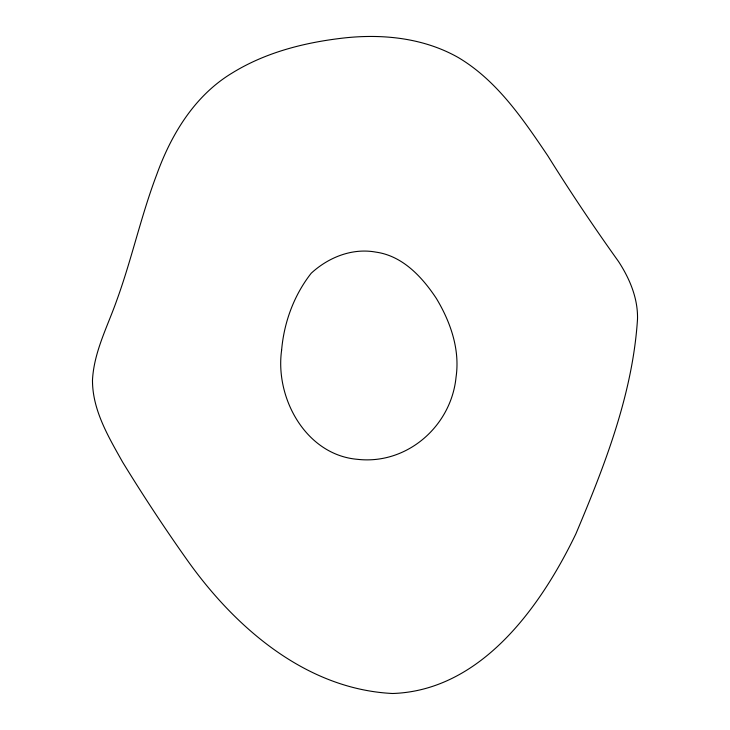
<?xml version="1.0" encoding="UTF-8"?>
<svg xmlns="http://www.w3.org/2000/svg" width="730" height="730" viewBox="0 0 730 730"><rect width="100%" height="100%" fill="white"/><g stroke="black" fill="none" stroke-linecap="round" stroke-linejoin="round"><path stroke-width="1.09" d="M281.598 350.309C274.918 398.105 305.925 454.909 357.445 459.325C407.012 464.974 451.24 426.128 456.04 377.227C460.146 349.497 450.501 321.903 436.33 298.397C422.141 276.962 402.641 255.829 375.877 252.115C352.298 247.771 328.454 257.325 311.199 273.248C293.916 295.303 283.961 322.477 281.598 350.309M637.509 319.11C632.727 393.917 604.75 465.393 575.888 533.84C540.894 606.493 481.307 690.525 392.64 693.5C305.779 689.266 234.485 627.116 186.478 559.034C164.113 527.443 142.825 495.086 122.604 462.081C108.423 436.732 92.29 409.904 92.491 379.938C94.006 351.851 107.547 326.52 116.727 300.45C131.783 259.113 141.045 215.907 156.667 174.753C171.212 134.32 194.755 95.42 232.45 72.845C266.651 51.793 306.408 42.048 345.983 37.759C384.272 33.845 424.431 38.298 458.34 57.57C497.103 80.619 522.954 119.081 547.719 155.672C570.185 191.716 593.818 226.975 618.529 261.513C629.68 278.614 638.038 298.36 637.509 319.11"/></g></svg>
